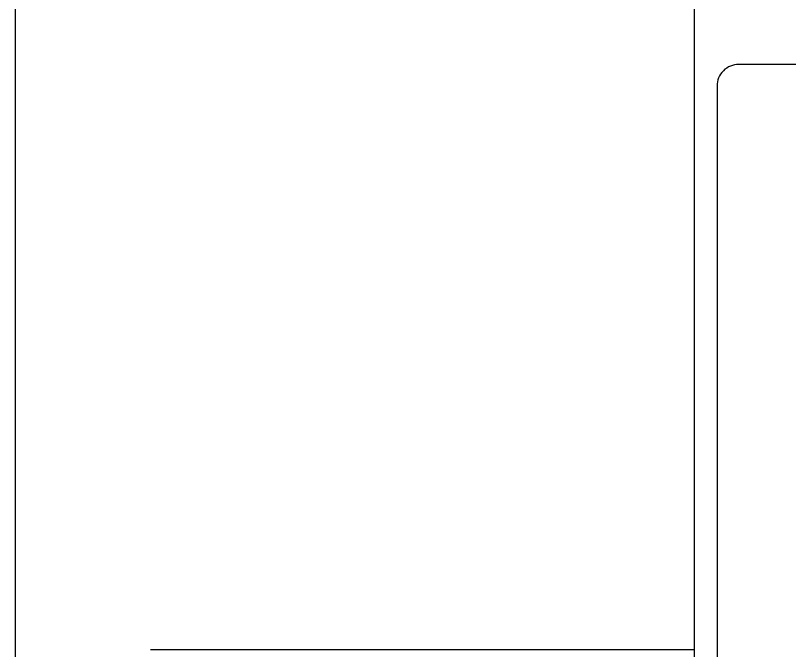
# Model space of a CAD drawing. Extents: x -82 to 113, y -82 to 93.
# Drawn here: x 4.8796 to 5.2355, y 70.5201 to 70.8122 of the extents above; entities that cross this region are included whole.
import ezdxf

# ---------------------------------------------------------------- set-up
doc = ezdxf.new("R2010")
doc.units = 0
doc.header["$MEASUREMENT"] = 0
doc.linetypes.add('HIDDEN', pattern=[0.375, 0.25, -0.125])
doc.layers.get('0').update_dxf_attribs({"linetype": 'CONTINUOUS'})
for name, color, linetype in [('Ballons', 7, 'CONTINUOUS'), ('DIM', 7, 'CONTINUOUS'), ('VENT', 5, 'CONTINUOUS')]:
    doc.layers.add(name, color=color, linetype=linetype)

# ---------------------------------------------------------------- blocks, each defined once
blk = doc.blocks.new('spacer 1')
at = {"layer": 'DIM', "linetype": 'HIDDEN'}
blk.add_line((1.85263, 30.6689), (1.85263, 30.9809), dxfattribs=at)
at = {"layer": 'DIM'}
blk.add_lwpolyline([(0.91513, 30.9809), (2.41513, 30.9809), (2.41513, 30.6689), (0.91513, 30.6689)], close=True, dxfattribs=at)
blk = doc.blocks.new('3203-1_Sash_Component')
blk.add_line((1.24278, 0.41914), (0.525, 0.41914))
blk = doc.blocks.new('3203-2_Sash_Component')
for p, q in [((-1.2885, 1.51908), (-1.2885, 1.4376)), ((-1.2785, 1.4276), (-0.04871, 1.4276))]:
    blk.add_line(p, q)
blk.add_arc((-1.2785, 1.4376), 0.01, 180, 270)
blk = doc.blocks.new('3203_Sash_Assembly')
for name, p in [('3203-1_Sash_Component', (0, 0)), ('3203-2_Sash_Component', (2.1005, -0.68591))]:
    blk.add_blockref(name, p)

msp = doc.modelspace()

# ---------------------------------------------------------------- block references
at = {"layer": 'Ballons', "rotation": 90}
msp.add_blockref('spacer 1', (35.86054, 68.66783), dxfattribs=at)
at = {"layer": 'VENT', "rotation": 270}
msp.add_blockref('3203_Sash_Assembly', (4.46044, 71.60166), dxfattribs=at)

doc.saveas('drawing.dxf')
